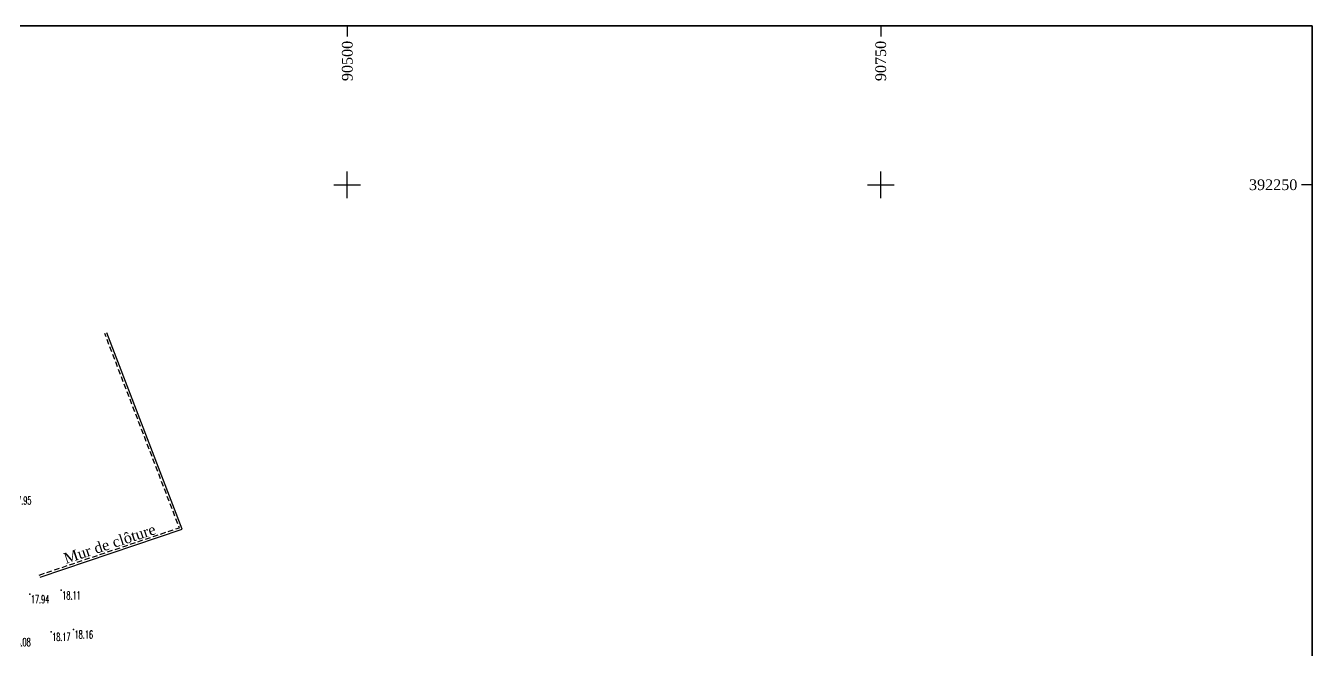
# Model space of a CAD drawing. Header units: millimetres. Extents: x 88261 to 90953, y 390274 to 392322.
# Drawn here: x 90349 to 90952, y 392029 to 392322 of the extents above; entities that cross this region are included whole.
import ezdxf
from ezdxf.enums import TextEntityAlignment as Align

# ---------------------------------------------------------------- set-up
doc = ezdxf.new("R2010")
doc.units = ezdxf.units.MM
doc.header["$LTSCALE"] = 25
doc.linetypes.add('INTERROMPU', pattern=[0.75, 0.5, -0.25])
for name, color, linetype in [('Carroyage(1)', 7, 'Continuous'), ('Carroyage(1)_Croix', 7, 'Continuous'), ('Carroyage(1)_Textes', 7, 'Continuous'), ('construction', 10, 'Continuous'), ('TEXT TITRE', 150, 'Continuous'), ('TopoAlt', 7, 'Continuous'), ('TOPOJIS', 7, 'Continuous')]:
    doc.layers.add(name, color=color, linetype=linetype)
doc.styles.add('Romans 1.0', font='Romans.shx', dxfattribs={"width": 0.99, "height": 1})
doc.styles.get("Standard").update_dxf_attribs({"font": 'times.ttf'})

# ---------------------------------------------------------------- blocks, each defined once
blk = doc.blocks.new('TCPOINT')
at = {"color": 0}
blk.add_point((0, 0), dxfattribs=at)
at = {"layer": 'TopoAlt', "style": 'Romans 1.0', "width": 0.99}
blk.add_attdef('ALT', text='', height=200, dxfattribs=at).set_placement((0.5, -0.5), align=Align.TOP_LEFT)

msp = doc.modelspace()

# ---------------------------------------------------------------- linework, layer by layer
at = {"elevation": 14.57}
msp.add_lwpolyline([(88260.96, 392322.08), (90951.88, 392322.08), (90951.88, 390274.46), (88260.96, 390274.46)], close=True, dxfattribs=at)
at = {"linetype": 'INTERROMPU', "ltscale": 0.2, "elevation": 17.15, "flags": 128}
msp.add_lwpolyline([(90355.34, 392064.61), (90420.95, 392086.8), (90386.03, 392177.77)], dxfattribs=at)
at = {"layer": 'Carroyage(1)'}
for p, q in [((90499.65, 392322.08), (90499.65, 392317.08)), ((90749.65, 392322.08), (90749.65, 392317.08)), ((90951.88, 392247.54), (90946.88, 392247.54))]:
    msp.add_line(p, q, dxfattribs=at)
msp.add_lwpolyline([(88260.96, 390274.46), (90951.88, 390274.46), (90951.88, 392322.08), (88260.96, 392322.08)], close=True, dxfattribs=at)
at = {"layer": 'Carroyage(1)_Croix'}
for p, q in [((90499.65, 392241.29), (90499.65, 392253.79)), ((90749.65, 392241.29), (90749.65, 392253.79)), ((90493.4, 392247.54), (90505.9, 392247.54)), ((90743.4, 392247.54), (90755.9, 392247.54))]:
    msp.add_line(p, q, dxfattribs=at)
at = {"layer": 'construction', "color": 0, "elevation": 17.15, "flags": 128}
msp.add_lwpolyline([(90355.66, 392063.67), (90422.25, 392086.18), (90386.96, 392178.13)], dxfattribs=at)

# ---------------------------------------------------------------- block references
at = {"layer": 'TOPOJIS'}
ref = msp.add_blockref('TCPOINT', (90344.41, 392101.93, 7.95), dxfattribs=at)
ref.add_attrib('ALT', '7.95', dxfattribs={"layer": 'TopoAlt', "height": 3.75, "style": 'Romans 1.0', "width": 0.6}).set_placement((90344.91, 392101.43, 7.95), align=Align.TOP_LEFT)
ref = msp.add_blockref('TCPOINT', (90350.85, 392055.64, 17.94), dxfattribs=at)
ref.add_attrib('ALT', '17.94', dxfattribs={"layer": 'TopoAlt', "height": 3.75, "style": 'Romans 1.0', "width": 0.6}).set_placement((90351.35, 392055.14, 17.94), align=Align.TOP_LEFT)
ref = msp.add_blockref('TCPOINT', (90365.58, 392057.44, 18.11), dxfattribs=at)
ref.add_attrib('ALT', '18.11', dxfattribs={"layer": 'TopoAlt', "height": 3.75, "style": 'Romans 1.0', "width": 0.6}).set_placement((90366.08, 392056.94, 18.11), align=Align.TOP_LEFT)
ref = msp.add_blockref('TCPOINT', (90342.13, 392035.54, 18.08), dxfattribs=at)
ref.add_attrib('ALT', '18.08', dxfattribs={"layer": 'TopoAlt', "height": 3.75, "style": 'Romans 1.0', "width": 0.6}).set_placement((90342.63, 392035.04, 18.08), align=Align.TOP_LEFT)
ref = msp.add_blockref('TCPOINT', (90360.81, 392037.95, 18.17), dxfattribs=at)
ref.add_attrib('ALT', '18.17', dxfattribs={"layer": 'TopoAlt', "height": 3.75, "style": 'Romans 1.0', "width": 0.6}).set_placement((90361.31, 392037.45, 18.17), align=Align.TOP_LEFT)
ref = msp.add_blockref('TCPOINT', (90371.33, 392039.05, 18.16), dxfattribs=at)
ref.add_attrib('ALT', '18.16', dxfattribs={"layer": 'TopoAlt', "height": 3.75, "style": 'Romans 1.0', "width": 0.6}).set_placement((90371.83, 392038.55, 18.16), align=Align.TOP_LEFT)

# ---------------------------------------------------------------- texts
at = {"layer": 'Carroyage(1)_Textes'}
for s, p in [('90500', (90502.15, 392296.12)), ('90750', (90752.15, 392296.12))]:
    msp.add_text(s, height=5, rotation=90, dxfattribs=at).set_placement(p)
msp.add_text('392250', height=5, dxfattribs=at).set_placement((90922.23, 392245.04))
at = {"layer": 'TEXT TITRE', "color": 0}
msp.add_text('Mur de clôture', height=5, rotation=18.39432, dxfattribs=at).set_placement((90388.26, 392079.38, -0.75), align=Align.MIDDLE)

doc.saveas('drawing.dxf')
